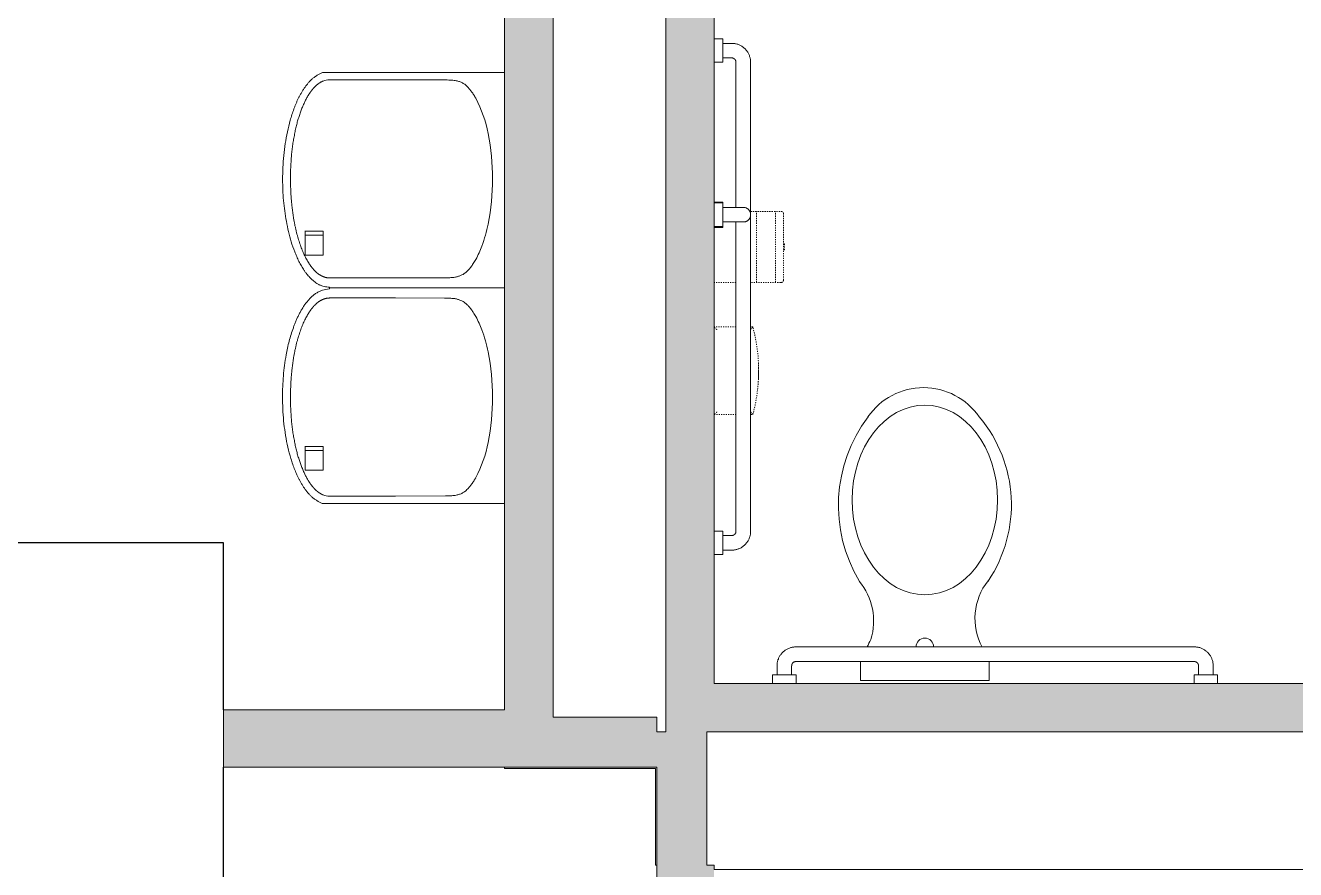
# Model space of a CAD drawing. Header units: inches. Extents: x -3640 to -1418, y -3630 to 137.
# Drawn here: x -3066.3 to -2957.9, y -2385.5 to -2313.5 of the extents above; entities that cross this region are included whole.
import ezdxf

# ---------------------------------------------------------------- set-up
doc = ezdxf.new("R2010")
doc.units = ezdxf.units.IN
doc.header["$MEASUREMENT"] = 0
doc.linetypes.add('Hidden Equipment- BSALS', pattern=[0.0625, 0.03125, -0.03125])
for name, color, linetype, lineweight in [('A-FLOR', 192, 'Continuous', 13), ('A-WALL-PATT', 111, 'Continuous', 13), ('I-WALL', 2, 'Continuous', 13), ('P-SANR-FIXT', 6, 'Continuous', 13), ('Q-SPCQ', 91, 'Continuous', 13)]:
    doc.layers.add(name, color=color, linetype=linetype, lineweight=lineweight)

# ---------------------------------------------------------------- blocks, each defined once
blk = doc.blocks.new('15830016-STRUCT_MARTINEZ-MOORE_CENTRAL_v2018_rvt-1-DIMENSION PLAN - LEVEL 1 _567_ - 2__ - CAD')
at = {"layer": 'A-FLOR', "color": 253, "lineweight": 25}
for p, q in [((-3049.4, -2357.64), (-3133.4, -2357.64)), ((-3049.4, -2371.89), (-3049.4, -2357.64)), ((-3049.4, -2453.77), (-3049.4, -2376.77))]:
    blk.add_line(p, q, dxfattribs=at)
blk = doc.blocks.new('Basic Wall _ A3-4 1_4_-BSALS - ___-3569720-DIMENSION PLAN - LEVEL 1 _567_ - 2__ - CAD')
at = {"layer": 'I-WALL', "lineweight": 20}
for p, q in [((-3025.4, -2376.89), (-3025.4, -2376.77)), ((-3012.52, -2376.89), (-3025.4, -2376.89))]:
    blk.add_line(p, q, dxfattribs=at)
blk = doc.blocks.new('Basic Wall _ A3-4 1_4_-BSALS - ___-3569721-DIMENSION PLAN - LEVEL 1 _567_ - 2__ - CAD')
at = {"layer": 'I-WALL', "lineweight": 20}
for p in [(-3012.52, -2376.89), (-3012.4, -2385.14)]:
    blk.add_line(p, (-3012.52, -2385.14), dxfattribs=at)
blk = doc.blocks.new('Water_Closet-Wall_Mounted-BSALS - WC--383257-DIMENSION PLAN - LEVEL 1 _567_ - 2__ - CAD')
at = {"layer": 'P-SANR-FIXT', "lineweight": 9}
for p, q in [((-2995.02, -2367.89), (-2995.02, -2369.39)), ((-2984.02, -2369.39), (-2984.02, -2367.89)), ((-2995.02, -2369.39), (-2984.02, -2369.39))]:
    blk.add_line(p, q, dxfattribs=at)
for centre, radius, start, end in [((-2989.63, -2350.15), 5.76, 34.4306, 145.5694), ((-2984.35, -2354.45), 12.55, 142.9898, 210.8772), ((-2993.76, -2354.39), 11.63, 325.9889, 40.144), ((-2999.26, -2364.32), 5.37, 342.978, 39.6418), ((-2980.11, -2364.08), 5.13, 141.5165, 208.5381), ((-2981.36, -2372.98), 14.6, 150.9454, 153.7354), ((-2989.52, -2366.52), 0.75, 0, 180), ((-2993.52, -2367.89), 1.5, 175.1136, 180), ((-2985.52, -2367.89), 1.5, 0, 4.8864)]:
    blk.add_arc(centre, radius, start, end, dxfattribs=at)
blk.add_ellipse((-2989.52, -2353.98), major_axis=(0, 8.09), ratio=0.767038, dxfattribs=at)
blk = doc.blocks.new('Sanitary-Napkin-Disposal_Bobrick_B-270 - B-270-235681-DIMENSION PLAN - LEVEL 1 _567_ - 2__ - CAD')
at = {"layer": 'Q-SPCQ', "linetype": 'Hidden Equipment- BSALS', "lineweight": 20}
for p, q in [((-3005.65, -2339.2), (-3007.52, -2339.2)), ((-3004.21, -2339.2), (-3004.4, -2339.2)), ((-3007.52, -2346.7), (-3005.65, -2346.7)), ((-3004.4, -2346.7), (-3004.21, -2346.7))]:
    blk.add_line(p, q, dxfattribs=at)
at = {"layer": 'Q-SPCQ', "linetype": 'Hidden Equipment- BSALS', "lineweight": 20, "flags": 128}
blk.add_lwpolyline([(-3004.21, -2346.7), (-3004.07, -2346.15), (-3003.95, -2345.59), (-3003.86, -2345.02), (-3003.79, -2344.45), (-3003.74, -2343.88), (-3003.71, -2343.31), (-3003.71, -2342.74), (-3003.73, -2342.17), (-3003.77, -2341.6), (-3003.84, -2341.03), (-3003.93, -2340.46), (-3004.04, -2339.9), (-3004.17, -2339.34), (-3004.21, -2339.2)], dxfattribs=at)
at = {"layer": 'Q-SPCQ', "linetype": 'Hidden Equipment- BSALS', "lineweight": 20}
for points, knots in [([(-3007.27, -2339.45), (-3007.29, -2339.43), (-3007.33, -2339.4), (-3007.37, -2339.36), (-3007.39, -2339.33), (-3007.41, -2339.31), (-3007.43, -2339.3), (-3007.44, -2339.28), (-3007.46, -2339.27), (-3007.47, -2339.25), (-3007.49, -2339.24), (-3007.5, -2339.22), (-3007.52, -2339.21), (-3007.52, -2339.2), (-3007.52, -2339.2)], [0, 0, 0, 0, 0.166667, 0.25, 0.333333, 0.375, 0.416667, 0.5, 0.541667, 0.583333, 0.666667, 0.75, 0.833333, 1, 1, 1, 1]), ([(-3004.21, -2339.2), (-3004.21, -2339.2), (-3004.21, -2339.21), (-3004.22, -2339.22), (-3004.23, -2339.23), (-3004.23, -2339.23), (-3004.24, -2339.24), (-3004.25, -2339.25), (-3004.25, -2339.26), (-3004.26, -2339.28), (-3004.27, -2339.29), (-3004.29, -2339.31), (-3004.31, -2339.33), (-3004.33, -2339.36), (-3004.35, -2339.39), (-3004.36, -2339.4)], [-1, -1, -1, -1, -0.8571429, -0.7857143, -0.75, -0.7142857, -0.6785714, -0.6428571, -0.5714286, -0.5357143, -0.5, -0.4285714, -0.3571429, -0.2857143, -0.1428571, -0.1428571, -0.1428571, -0.1428571]), ([(-3003.72, -2342.3), (-3003.72, -2342.32), (-3003.72, -2342.39), (-3003.71, -2342.53), (-3003.71, -2342.72), (-3003.71, -2342.87), (-3003.71, -2342.95)], [0, 0, 0, 0, 0.2, 0.4, 0.7, 1, 1, 1, 1]), ([(-3003.71, -2342.95), (-3003.71, -2343.01), (-3003.71, -2343.11), (-3003.71, -2343.29), (-3003.72, -2343.47), (-3003.72, -2343.57), (-3003.72, -2343.61)], [0, 0, 0, 0, 0.2, 0.4, 0.7, 1, 1, 1, 1]), ([(-3007.27, -2346.45), (-3007.29, -2346.48), (-3007.33, -2346.51), (-3007.37, -2346.55), (-3007.39, -2346.57), (-3007.41, -2346.59), (-3007.43, -2346.61), (-3007.44, -2346.63), (-3007.46, -2346.64), (-3007.47, -2346.66), (-3007.49, -2346.67), (-3007.5, -2346.68), (-3007.52, -2346.7), (-3007.52, -2346.7), (-3007.52, -2346.7)], [0, 0, 0, 0, 0.166667, 0.25, 0.333333, 0.375, 0.416667, 0.5, 0.541667, 0.583333, 0.666667, 0.75, 0.833333, 1, 1, 1, 1]), ([(-3004.4, -2346.45), (-3004.38, -2346.48), (-3004.36, -2346.51), (-3004.33, -2346.55), (-3004.31, -2346.56), (-3004.3, -2346.58), (-3004.29, -2346.6), (-3004.28, -2346.61), (-3004.27, -2346.62), (-3004.26, -2346.63), (-3004.26, -2346.64), (-3004.25, -2346.65), (-3004.24, -2346.66), (-3004.24, -2346.67), (-3004.23, -2346.67), (-3004.23, -2346.68), (-3004.22, -2346.69), (-3004.21, -2346.7), (-3004.21, -2346.7), (-3004.21, -2346.7)], [-1, -1, -1, -1, -0.785714, -0.732143, -0.678571, -0.625, -0.571429, -0.535714, -0.5, -0.464286, -0.428571, -0.392857, -0.357143, -0.321429, -0.285714, -0.25, -0.214286, -0.142857, 0, 0, 0, 0])]:
    blk.add_open_spline(points, degree=3, knots=knots, dxfattribs=at)
blk = doc.blocks.new('Toilet-Tissue-Dispenser_Bobrick_B-2888 - B-2888-235687-DIMENSION PLAN - LEVEL 1 _567_ - 2__ - CAD')
at = {"layer": 'Q-SPCQ', "linetype": 'Hidden Equipment- BSALS', "lineweight": 20}
for p, q in [((-3004.4, -2329.36), (-3001.83, -2329.36)), ((-3003.9, -2335.42), (-3003.9, -2329.36)), ((-3002.28, -2335.42), (-3002.28, -2329.36)), ((-3001.83, -2329.36), (-3001.79, -2329.36)), ((-3001.58, -2335.21), (-3001.58, -2329.57)), ((-3001.51, -2332.14), (-3001.58, -2332.14)), ((-3001.58, -2332.64), (-3001.51, -2332.64)), ((-3001.51, -2332.64), (-3001.51, -2332.14)), ((-3001.51, -2332.14), (-3001.51, -2332.64)), ((-3005.65, -2335.42), (-3007.52, -2335.42)), ((-3001.83, -2335.42), (-3004.4, -2335.42)), ((-3001.79, -2335.42), (-3001.83, -2335.42))]:
    blk.add_line(p, q, dxfattribs=at)
for points, knots in [([(-3001.79, -2329.36), (-3001.78, -2329.36), (-3001.75, -2329.36), (-3001.71, -2329.38), (-3001.69, -2329.39), (-3001.67, -2329.4), (-3001.65, -2329.41), (-3001.64, -2329.42), (-3001.63, -2329.44), (-3001.62, -2329.45), (-3001.61, -2329.47), (-3001.6, -2329.49), (-3001.59, -2329.52), (-3001.58, -2329.55), (-3001.58, -2329.57)], [-1, -1, -1, -1, -0.833333, -0.75, -0.666667, -0.583333, -0.541667, -0.5, -0.416667, -0.375, -0.333333, -0.25, -0.166667, 0, 0, 0, 0]), ([(-3001.58, -2335.21), (-3001.58, -2335.23), (-3001.59, -2335.26), (-3001.6, -2335.29), (-3001.61, -2335.31), (-3001.62, -2335.33), (-3001.63, -2335.34), (-3001.64, -2335.36), (-3001.65, -2335.37), (-3001.67, -2335.38), (-3001.69, -2335.39), (-3001.71, -2335.41), (-3001.75, -2335.42), (-3001.78, -2335.42), (-3001.79, -2335.42)], [0, 0, 0, 0, 0.166667, 0.25, 0.333333, 0.375, 0.416667, 0.5, 0.541667, 0.583333, 0.666667, 0.75, 0.833333, 1, 1, 1, 1])]:
    blk.add_open_spline(points, degree=3, knots=knots, dxfattribs=at)
blk = doc.blocks.new('Drinking Fountain-Bi-Level- Wall Mounted- BSALS - EWC-1-235505-DIMENSION PLAN - LEVEL 1 _567_ - 2__ - CAD')
at = {"layer": 'P-SANR-FIXT', "lineweight": 9}
for p, q in [((-3038.45, -2318.12), (-3040.38, -2318.12)), ((-3034.73, -2318.12), (-3038.45, -2318.12)), ((-3030.44, -2318.14), (-3034.73, -2318.12)), ((-3040.91, -2331.04), (-3042.44, -2331.04)), ((-3040.91, -2331.39), (-3042.44, -2331.39)), ((-3042.44, -2333.08), (-3040.91, -2333.08)), ((-3040.31, -2335.04), (-3034.73, -2335.04)), ((-3034.73, -2335.04), (-3030.55, -2335.03)), ((-3030.55, -2335.03), (-3030.44, -2335.03)), ((-3040.36, -2335.83), (-3040.36, -2335.89)), ((-3040.36, -2335.89), (-3040.36, -2335.96)), ((-3025.4, -2354.27), (-3025.4, -2335.89)), ((-3025.4, -2354.27), (-3025.4, -2335.89)), ((-3040.31, -2336.74), (-3034.73, -2336.74)), ((-3034.73, -2336.74), (-3030.55, -2336.75)), ((-3030.55, -2336.75), (-3030.44, -2336.75)), ((-3040.91, -2349.42), (-3042.44, -2349.42)), ((-3040.91, -2349.77), (-3042.44, -2349.77)), ((-3042.44, -2351.45), (-3040.91, -2351.45)), ((-3038.45, -2353.66), (-3040.38, -2353.66)), ((-3034.73, -2353.66), (-3038.45, -2353.66)), ((-3030.44, -2353.64), (-3034.73, -2353.66))]:
    blk.add_line(p, q, dxfattribs=at)
for centre, radius, start, end in [((-3040.31, -2319.68), 1.56, 92.3573, 112.222), ((-3037.14, -2324.66), 10.51, 10.6678, 28.1357), ((-3045.55, -2326.47), 19.11, 359.6861, 11.3373), ((-3021.78, -2326.59), 21.91, 179.9717, 183.5709), ((-3044.91, -2326.7), 18.47, 348.3233, 0.3794), ((-3039.8, -2327.77), 13.26, 339.9463, 348.3784), ((-3034.79, -2329.59), 7.93, 330.8442, 339.8673), ((-3034.79, -2342.19), 7.93, 20.1327, 29.1558), ((-3039.8, -2344.01), 13.26, 11.6216, 20.0537), ((-3044.91, -2345.08), 18.47, 359.6206, 11.6767), ((-3021.78, -2345.19), 21.91, 176.4291, 180.0283), ((-3045.55, -2345.31), 19.11, 348.6627, 0.3139), ((-3037.14, -2347.12), 10.51, 331.8643, 349.3322), ((-3040.31, -2352.1), 1.56, 247.778, 267.6427)]:
    blk.add_arc(centre, radius, start, end, dxfattribs=at)
for points, knots in [([(-3040.95, -2317.52), (-3041.11, -2317.58), (-3041.34, -2317.7), (-3041.62, -2317.88), (-3041.82, -2318.04), (-3042, -2318.21), (-3042.17, -2318.4), (-3042.3, -2318.57), (-3042.41, -2318.7), (-3042.48, -2318.8), (-3042.55, -2318.91), (-3042.65, -2319.05), (-3042.76, -2319.23), (-3042.88, -2319.46), (-3043, -2319.68), (-3043.11, -2319.91), (-3043.21, -2320.14), (-3043.31, -2320.38), (-3043.43, -2320.7), (-3043.57, -2321.1), (-3043.76, -2321.75), (-3043.96, -2322.57), (-3044.14, -2323.58), (-3044.27, -2324.58), (-3044.34, -2325.6), (-3044.36, -2326.28), (-3044.36, -2326.63)], [0, 0, 0, 0, 0.05, 0.075, 0.1, 0.125, 0.15, 0.175, 0.1875, 0.2, 0.2125, 0.225, 0.25, 0.275, 0.3, 0.325, 0.35, 0.375, 0.4, 0.45, 0.5, 0.6, 0.7, 0.8, 0.9, 1, 1, 1, 1]), ([(-3040.9, -2318.23), (-3040.91, -2318.24), (-3040.93, -2318.24), (-3040.95, -2318.26), (-3040.98, -2318.27), (-3041, -2318.28), (-3041.02, -2318.29), (-3041.05, -2318.3), (-3041.07, -2318.31), (-3041.1, -2318.33), (-3041.12, -2318.34), (-3041.14, -2318.35), (-3041.17, -2318.37), (-3041.19, -2318.38), (-3041.21, -2318.4), (-3041.24, -2318.41), (-3041.26, -2318.43), (-3041.29, -2318.45), (-3041.31, -2318.46), (-3041.33, -2318.48), (-3041.35, -2318.5), (-3041.38, -2318.52), (-3041.4, -2318.53), (-3041.42, -2318.55), (-3041.45, -2318.57), (-3041.47, -2318.59), (-3041.49, -2318.61), (-3041.51, -2318.63), (-3041.54, -2318.65), (-3041.56, -2318.68), (-3041.58, -2318.7), (-3041.6, -2318.72), (-3041.63, -2318.74), (-3041.65, -2318.77), (-3041.67, -2318.79), (-3041.69, -2318.81), (-3041.72, -2318.84), (-3041.74, -2318.86), (-3041.76, -2318.89), (-3041.78, -2318.91), (-3041.8, -2318.94), (-3041.82, -2318.97), (-3041.85, -2318.99), (-3041.87, -2319.02), (-3041.89, -2319.05), (-3041.91, -2319.08), (-3041.93, -2319.11), (-3041.95, -2319.13), (-3041.97, -2319.16), (-3042, -2319.19), (-3042.02, -2319.22), (-3042.04, -2319.25), (-3042.06, -2319.29), (-3042.08, -2319.32), (-3042.1, -2319.35), (-3042.12, -2319.38), (-3042.14, -2319.41), (-3042.16, -2319.45), (-3042.18, -2319.48), (-3042.2, -2319.5), (-3042.2, -2319.52)], [0, 0, 0, 0, 0.014215, 0.028484, 0.04281, 0.057197, 0.071649, 0.086167, 0.100757, 0.115421, 0.130163, 0.144985, 0.15989, 0.174882, 0.189964, 0.205138, 0.220408, 0.235777, 0.251246, 0.266819, 0.282499, 0.298288, 0.314188, 0.330203, 0.346335, 0.362586, 0.378958, 0.395454, 0.412075, 0.428825, 0.445706, 0.462719, 0.479866, 0.49715, 0.514573, 0.532135, 0.54984, 0.56769, 0.585685, 0.603827, 0.622119, 0.640562, 0.659157, 0.677907, 0.696812, 0.715874, 0.735095, 0.754475, 0.774018, 0.793723, 0.813592, 0.833626, 0.853827, 0.874196, 0.894734, 0.915443, 0.936322, 0.957374, 0.9786, 1, 1, 1, 1]), ([(-3027.87, -2319.7), (-3027.89, -2319.65), (-3027.95, -2319.56), (-3028.04, -2319.41), (-3028.13, -2319.28), (-3028.22, -2319.15), (-3028.31, -2319.03), (-3028.4, -2318.92), (-3028.54, -2318.76), (-3028.73, -2318.57), (-3028.99, -2318.39), (-3029.26, -2318.28), (-3029.56, -2318.2), (-3029.96, -2318.15), (-3030.26, -2318.15), (-3030.44, -2318.14)], [0, 0, 0, 0, 0.054057, 0.106037, 0.155978, 0.203924, 0.249923, 0.294032, 0.336314, 0.45113, 0.541887, 0.626892, 0.719863, 0.836049, 1, 1, 1, 1]), ([(-3042.2, -2319.52), (-3042.23, -2319.56), (-3042.28, -2319.65), (-3042.36, -2319.79), (-3042.43, -2319.93), (-3042.5, -2320.08), (-3042.57, -2320.23), (-3042.64, -2320.39), (-3042.71, -2320.56), (-3042.78, -2320.73), (-3042.84, -2320.9), (-3042.9, -2321.08), (-3042.96, -2321.26), (-3043.02, -2321.45), (-3043.08, -2321.64), (-3043.13, -2321.84), (-3043.18, -2322.04), (-3043.23, -2322.24), (-3043.28, -2322.45), (-3043.32, -2322.66), (-3043.36, -2322.88), (-3043.4, -2323.1), (-3043.44, -2323.32), (-3043.48, -2323.54), (-3043.51, -2323.76), (-3043.54, -2323.99), (-3043.56, -2324.22), (-3043.59, -2324.45), (-3043.61, -2324.69), (-3043.63, -2324.92), (-3043.64, -2325.16), (-3043.66, -2325.39), (-3043.67, -2325.63), (-3043.68, -2325.87), (-3043.68, -2326.1), (-3043.69, -2326.34), (-3043.69, -2326.5), (-3043.69, -2326.58)], [0, 0, 0, 0, 0.021039, 0.042639, 0.0648, 0.087521, 0.1108, 0.134632, 0.159012, 0.183933, 0.209387, 0.235361, 0.261846, 0.288827, 0.31629, 0.344219, 0.372597, 0.401405, 0.430624, 0.460233, 0.490211, 0.520536, 0.551183, 0.582129, 0.61335, 0.64482, 0.676514, 0.708406, 0.74047, 0.772678, 0.805006, 0.837426, 0.869912, 0.902438, 0.934979, 0.967508, 1, 1, 1, 1]), ([(-3044.36, -2326.63), (-3044.36, -2326.93), (-3044.35, -2327.54), (-3044.29, -2328.42), (-3044.19, -2329.33), (-3044.05, -2330.2), (-3043.87, -2331.09), (-3043.64, -2331.95), (-3043.39, -2332.66), (-3043.19, -2333.14), (-3043.07, -2333.42), (-3042.97, -2333.62), (-3042.87, -2333.82), (-3042.76, -2334.01), (-3042.64, -2334.21), (-3042.52, -2334.39), (-3042.39, -2334.58), (-3042.25, -2334.76), (-3042.13, -2334.9), (-3042.03, -2335.01), (-3041.95, -2335.09), (-3041.87, -2335.16), (-3041.75, -2335.26), (-3041.61, -2335.38), (-3041.46, -2335.49), (-3041.33, -2335.57), (-3041.23, -2335.62), (-3041.13, -2335.66), (-3040.99, -2335.71), (-3040.75, -2335.79), (-3040.52, -2335.82), (-3040.36, -2335.83)], [0, 0, 0, 0, 0.083333, 0.166667, 0.25, 0.333333, 0.416667, 0.5, 0.583333, 0.625, 0.645833, 0.666667, 0.6875, 0.708333, 0.729167, 0.75, 0.770833, 0.791667, 0.8125, 0.822917, 0.833333, 0.84375, 0.854167, 0.875, 0.895833, 0.90625, 0.916667, 0.927083, 0.9375, 0.958333, 1, 1, 1, 1]), ([(-3043.65, -2327.95), (-3043.64, -2328.05), (-3043.63, -2328.25), (-3043.6, -2328.54), (-3043.57, -2328.84), (-3043.54, -2329.12), (-3043.5, -2329.41), (-3043.46, -2329.69), (-3043.42, -2329.97), (-3043.37, -2330.25), (-3043.32, -2330.52), (-3043.26, -2330.78), (-3043.2, -2331.04), (-3043.14, -2331.29), (-3043.07, -2331.54), (-3043, -2331.78), (-3042.92, -2332.01), (-3042.85, -2332.24), (-3042.77, -2332.46), (-3042.68, -2332.67), (-3042.6, -2332.87), (-3042.51, -2333.06), (-3042.42, -2333.25), (-3042.32, -2333.43), (-3042.26, -2333.54), (-3042.23, -2333.6)], [0, 0, 0, 0, 0.050481, 0.10073, 0.15068, 0.200265, 0.249421, 0.298084, 0.346192, 0.393682, 0.440498, 0.486582, 0.531882, 0.576348, 0.619932, 0.662592, 0.704288, 0.744987, 0.784658, 0.823275, 0.860817, 0.89727, 0.93262, 0.966864, 1, 1, 1, 1]), ([(-3042.44, -2331.39), (-3042.44, -2331.38), (-3042.44, -2331.19), (-3042.44, -2330.94), (-3042.44, -2331.04)], [0.47721527, 0.47721527, 0.47721527, 0.47721527, 0.4805651, 0.52515645, 0.52515645, 0.52515645, 0.52515645]), ([(-3042.44, -2333.08), (-3042.44, -2333.08), (-3042.44, -2332.72), (-3042.44, -2331.77), (-3042.44, -2331.47), (-3042.44, -2331.39), (-3042.44, -2331.39)], [0, 0, 0, 0, 0.1084672, 0.1926381, 0.2438014, 0.2696749, 0.2696749, 0.2696749, 0.2696749]), ([(-3040.91, -2331.05), (-3040.91, -2331.03), (-3040.91, -2331.18), (-3040.91, -2331.38), (-3040.91, -2331.39)], [-0.52515645, -0.52515645, -0.52515645, -0.52515645, -0.4805651, -0.47721527, -0.47721527, -0.47721527, -0.47721527]), ([(-3040.91, -2331.39), (-3040.91, -2331.39), (-3040.91, -2331.47), (-3040.91, -2331.77), (-3040.91, -2332.72), (-3040.91, -2333.08), (-3040.91, -2333.08)], [-0.2696749, -0.2696749, -0.2696749, -0.2696749, -0.2438014, -0.1926381, -0.1084672, 0, 0, 0, 0]), ([(-3042.23, -2333.6), (-3042.22, -2333.61), (-3042.2, -2333.64), (-3042.17, -2333.69), (-3042.15, -2333.73), (-3042.12, -2333.77), (-3042.1, -2333.81), (-3042.07, -2333.85), (-3042.04, -2333.89), (-3042.02, -2333.93), (-3041.99, -2333.96), (-3041.97, -2334), (-3041.94, -2334.04), (-3041.91, -2334.07), (-3041.89, -2334.11), (-3041.86, -2334.14), (-3041.83, -2334.18), (-3041.8, -2334.21), (-3041.78, -2334.24), (-3041.75, -2334.28), (-3041.72, -2334.31), (-3041.7, -2334.34), (-3041.67, -2334.37), (-3041.64, -2334.4), (-3041.61, -2334.43), (-3041.58, -2334.45), (-3041.56, -2334.48), (-3041.53, -2334.51), (-3041.5, -2334.54), (-3041.47, -2334.56), (-3041.44, -2334.59), (-3041.41, -2334.61), (-3041.39, -2334.63), (-3041.36, -2334.66), (-3041.33, -2334.68), (-3041.3, -2334.7), (-3041.27, -2334.72), (-3041.24, -2334.74), (-3041.21, -2334.76), (-3041.18, -2334.78), (-3041.15, -2334.8), (-3041.12, -2334.81), (-3041.09, -2334.83), (-3041.06, -2334.85), (-3041.03, -2334.86), (-3041, -2334.88), (-3040.97, -2334.89), (-3040.94, -2334.9), (-3040.91, -2334.92), (-3040.88, -2334.93), (-3040.85, -2334.94), (-3040.82, -2334.95), (-3040.79, -2334.96), (-3040.76, -2334.97), (-3040.73, -2334.98), (-3040.7, -2334.99), (-3040.66, -2335), (-3040.63, -2335), (-3040.6, -2335.01), (-3040.57, -2335.02), (-3040.54, -2335.02), (-3040.51, -2335.03), (-3040.47, -2335.03), (-3040.44, -2335.03), (-3040.41, -2335.03), (-3040.38, -2335.04), (-3040.35, -2335.04), (-3040.32, -2335.04), (-3040.31, -2335.04)], [0, 0, 0, 0, 0.020018, 0.039833, 0.059444, 0.078854, 0.098064, 0.117077, 0.135893, 0.154514, 0.172943, 0.19118, 0.209229, 0.227091, 0.244767, 0.262261, 0.279574, 0.296708, 0.313666, 0.330451, 0.347064, 0.363508, 0.379786, 0.3959, 0.411854, 0.427649, 0.44329, 0.458779, 0.474119, 0.489313, 0.504365, 0.519278, 0.534056, 0.548702, 0.56322, 0.577614, 0.591887, 0.606044, 0.620088, 0.634025, 0.647857, 0.66159, 0.675228, 0.688776, 0.702238, 0.715619, 0.728924, 0.742157, 0.755325, 0.768431, 0.781481, 0.794481, 0.807435, 0.820349, 0.833228, 0.846078, 0.858905, 0.871712, 0.884507, 0.897295, 0.910081, 0.922871, 0.93567, 0.948484, 0.961319, 0.974179, 0.987071, 1, 1, 1, 1]), ([(-3030.44, -2335.03), (-3030.39, -2335.03), (-3030.3, -2335.03), (-3030.09, -2335.02), (-3029.83, -2335), (-3029.53, -2334.96), (-3029.28, -2334.88), (-3029.05, -2334.79), (-3028.85, -2334.67), (-3028.66, -2334.52), (-3028.47, -2334.33), (-3028.27, -2334.09), (-3028.07, -2333.8), (-3027.94, -2333.57), (-3027.87, -2333.45)], [0, 0, 0, 0, 0.047583, 0.085894, 0.194647, 0.28552, 0.365311, 0.439154, 0.51135, 0.585867, 0.666739, 0.758519, 0.866943, 1, 1, 1, 1]), ([(-3040.36, -2335.96), (-3040.57, -2335.99), (-3040.87, -2336.05), (-3041.19, -2336.17), (-3041.36, -2336.26), (-3041.49, -2336.33), (-3041.61, -2336.41), (-3041.77, -2336.53), (-3041.95, -2336.7), (-3042.12, -2336.89), (-3042.25, -2337.05), (-3042.35, -2337.16), (-3042.44, -2337.28), (-3042.55, -2337.44), (-3042.69, -2337.66), (-3042.84, -2337.92), (-3042.98, -2338.19), (-3043.11, -2338.45), (-3043.23, -2338.73), (-3043.34, -2339.01), (-3043.48, -2339.38), (-3043.64, -2339.86), (-3043.86, -2340.63), (-3044.11, -2341.8), (-3044.32, -2343.39), (-3044.37, -2344.59), (-3044.37, -2345.19)], [0, 0, 0, 0, 0.055556, 0.083333, 0.097222, 0.111111, 0.125, 0.138889, 0.166667, 0.194444, 0.208333, 0.222222, 0.236111, 0.25, 0.277778, 0.305556, 0.333333, 0.361111, 0.388889, 0.416667, 0.444444, 0.5, 0.555556, 0.666667, 0.833333, 1, 1, 1, 1]), ([(-3042.23, -2338.18), (-3042.22, -2338.17), (-3042.2, -2338.14), (-3042.17, -2338.1), (-3042.15, -2338.05), (-3042.12, -2338.01), (-3042.1, -2337.97), (-3042.07, -2337.93), (-3042.04, -2337.89), (-3042.02, -2337.85), (-3041.99, -2337.82), (-3041.97, -2337.78), (-3041.94, -2337.74), (-3041.91, -2337.71), (-3041.89, -2337.67), (-3041.86, -2337.64), (-3041.83, -2337.6), (-3041.8, -2337.57), (-3041.78, -2337.54), (-3041.75, -2337.5), (-3041.72, -2337.47), (-3041.7, -2337.44), (-3041.67, -2337.41), (-3041.64, -2337.38), (-3041.61, -2337.35), (-3041.58, -2337.33), (-3041.56, -2337.3), (-3041.53, -2337.27), (-3041.5, -2337.25), (-3041.47, -2337.22), (-3041.44, -2337.2), (-3041.41, -2337.17), (-3041.39, -2337.15), (-3041.36, -2337.13), (-3041.33, -2337.1), (-3041.3, -2337.08), (-3041.27, -2337.06), (-3041.24, -2337.04), (-3041.21, -2337.02), (-3041.18, -2337), (-3041.15, -2336.98), (-3041.12, -2336.97), (-3041.09, -2336.95), (-3041.06, -2336.93), (-3041.03, -2336.92), (-3041, -2336.9), (-3040.97, -2336.89), (-3040.94, -2336.88), (-3040.91, -2336.86), (-3040.88, -2336.85), (-3040.85, -2336.84), (-3040.82, -2336.83), (-3040.79, -2336.82), (-3040.76, -2336.81), (-3040.73, -2336.8), (-3040.7, -2336.79), (-3040.66, -2336.78), (-3040.63, -2336.78), (-3040.6, -2336.77), (-3040.57, -2336.77), (-3040.54, -2336.76), (-3040.51, -2336.76), (-3040.47, -2336.75), (-3040.44, -2336.75), (-3040.41, -2336.75), (-3040.38, -2336.75), (-3040.35, -2336.74), (-3040.32, -2336.74), (-3040.31, -2336.74)], [0, 0, 0, 0, 0.020018, 0.039833, 0.059444, 0.078854, 0.098064, 0.117077, 0.135893, 0.154514, 0.172943, 0.19118, 0.209229, 0.227091, 0.244767, 0.262261, 0.279574, 0.296708, 0.313666, 0.330451, 0.347064, 0.363508, 0.379786, 0.3959, 0.411854, 0.427649, 0.44329, 0.458779, 0.474119, 0.489313, 0.504365, 0.519278, 0.534056, 0.548702, 0.56322, 0.577614, 0.591887, 0.606044, 0.620088, 0.634025, 0.647857, 0.66159, 0.675228, 0.688776, 0.702238, 0.715619, 0.728924, 0.742157, 0.755325, 0.768431, 0.781481, 0.794481, 0.807435, 0.820349, 0.833228, 0.846078, 0.858905, 0.871712, 0.884507, 0.897295, 0.910081, 0.922871, 0.93567, 0.948484, 0.961319, 0.974179, 0.987071, 1, 1, 1, 1]), ([(-3030.44, -2336.75), (-3030.39, -2336.76), (-3030.3, -2336.76), (-3030.09, -2336.76), (-3029.83, -2336.78), (-3029.53, -2336.82), (-3029.28, -2336.9), (-3029.05, -2336.99), (-3028.85, -2337.11), (-3028.66, -2337.27), (-3028.47, -2337.45), (-3028.27, -2337.69), (-3028.07, -2337.99), (-3027.94, -2338.21), (-3027.87, -2338.33)], [0, 0, 0, 0, 0.047583, 0.085894, 0.194647, 0.28552, 0.365311, 0.439154, 0.51135, 0.585867, 0.666739, 0.758519, 0.866943, 1, 1, 1, 1]), ([(-3043.65, -2343.83), (-3043.64, -2343.73), (-3043.63, -2343.53), (-3043.6, -2343.24), (-3043.57, -2342.95), (-3043.54, -2342.66), (-3043.5, -2342.37), (-3043.46, -2342.09), (-3043.42, -2341.81), (-3043.37, -2341.53), (-3043.32, -2341.27), (-3043.26, -2341), (-3043.2, -2340.74), (-3043.14, -2340.49), (-3043.07, -2340.24), (-3043, -2340), (-3042.92, -2339.77), (-3042.85, -2339.54), (-3042.77, -2339.32), (-3042.68, -2339.11), (-3042.6, -2338.91), (-3042.51, -2338.72), (-3042.42, -2338.53), (-3042.32, -2338.35), (-3042.26, -2338.24), (-3042.23, -2338.18)], [0, 0, 0, 0, 0.050481, 0.10073, 0.15068, 0.200265, 0.249421, 0.298084, 0.346192, 0.393682, 0.440498, 0.486582, 0.531882, 0.576348, 0.619932, 0.662592, 0.704288, 0.744987, 0.784658, 0.823275, 0.860817, 0.89727, 0.93262, 0.966864, 1, 1, 1, 1]), ([(-3044.37, -2345.19), (-3044.37, -2345.53), (-3044.35, -2346.21), (-3044.28, -2347.23), (-3044.16, -2348.23), (-3043.98, -2349.23), (-3043.78, -2350.05), (-3043.58, -2350.7), (-3043.41, -2351.18), (-3043.26, -2351.57), (-3043.12, -2351.88), (-3043.01, -2352.11), (-3042.9, -2352.33), (-3042.77, -2352.56), (-3042.64, -2352.77), (-3042.53, -2352.95), (-3042.43, -2353.08), (-3042.32, -2353.22), (-3042.19, -2353.39), (-3042.02, -2353.58), (-3041.84, -2353.75), (-3041.64, -2353.9), (-3041.36, -2354.08), (-3041.13, -2354.2), (-3040.97, -2354.27)], [0, 0, 0, 0, 0.1, 0.2, 0.3, 0.4, 0.5, 0.55, 0.6, 0.65, 0.675, 0.7, 0.725, 0.75, 0.775, 0.8, 0.8125, 0.825, 0.85, 0.875, 0.9, 0.925, 0.95, 1, 1, 1, 1]), ([(-3042.2, -2352.27), (-3042.23, -2352.22), (-3042.28, -2352.13), (-3042.36, -2351.99), (-3042.43, -2351.85), (-3042.5, -2351.7), (-3042.57, -2351.55), (-3042.64, -2351.39), (-3042.71, -2351.22), (-3042.78, -2351.05), (-3042.84, -2350.88), (-3042.9, -2350.7), (-3042.96, -2350.52), (-3043.02, -2350.33), (-3043.08, -2350.14), (-3043.13, -2349.94), (-3043.18, -2349.74), (-3043.23, -2349.54), (-3043.28, -2349.33), (-3043.32, -2349.12), (-3043.36, -2348.9), (-3043.4, -2348.69), (-3043.44, -2348.47), (-3043.48, -2348.24), (-3043.51, -2348.02), (-3043.54, -2347.79), (-3043.56, -2347.56), (-3043.59, -2347.33), (-3043.61, -2347.09), (-3043.63, -2346.86), (-3043.64, -2346.63), (-3043.66, -2346.39), (-3043.67, -2346.15), (-3043.68, -2345.92), (-3043.68, -2345.68), (-3043.69, -2345.44), (-3043.69, -2345.28), (-3043.69, -2345.2)], [0, 0, 0, 0, 0.021039, 0.042639, 0.0648, 0.087521, 0.1108, 0.134632, 0.159012, 0.183933, 0.209387, 0.235361, 0.261846, 0.288827, 0.31629, 0.344219, 0.372597, 0.401405, 0.430624, 0.460233, 0.490211, 0.520536, 0.551183, 0.582129, 0.61335, 0.64482, 0.676514, 0.708406, 0.74047, 0.772678, 0.805006, 0.837426, 0.869912, 0.902438, 0.934979, 0.967508, 1, 1, 1, 1]), ([(-3042.44, -2349.76), (-3042.44, -2349.75), (-3042.44, -2349.56), (-3042.44, -2349.31), (-3042.44, -2349.41)], [0.47721527, 0.47721527, 0.47721527, 0.47721527, 0.4805651, 0.52515645, 0.52515645, 0.52515645, 0.52515645]), ([(-3042.44, -2351.45), (-3042.44, -2351.45), (-3042.44, -2351.1), (-3042.44, -2350.15), (-3042.44, -2349.85), (-3042.44, -2349.76), (-3042.44, -2349.77)], [0, 0, 0, 0, 0.1084672, 0.1926381, 0.2438014, 0.2696749, 0.2696749, 0.2696749, 0.2696749]), ([(-3040.91, -2349.42), (-3040.91, -2349.41), (-3040.91, -2349.56), (-3040.91, -2349.75), (-3040.91, -2349.76)], [-0.52515645, -0.52515645, -0.52515645, -0.52515645, -0.4805651, -0.47721527, -0.47721527, -0.47721527, -0.47721527]), ([(-3040.91, -2349.77), (-3040.91, -2349.76), (-3040.91, -2349.85), (-3040.91, -2350.15), (-3040.91, -2351.1), (-3040.91, -2351.45), (-3040.91, -2351.45)], [-0.2696749, -0.2696749, -0.2696749, -0.2696749, -0.2438014, -0.1926381, -0.1084672, 0, 0, 0, 0]), ([(-3040.9, -2353.55), (-3040.91, -2353.54), (-3040.93, -2353.54), (-3040.95, -2353.53), (-3040.98, -2353.52), (-3041, -2353.5), (-3041.02, -2353.49), (-3041.05, -2353.48), (-3041.07, -2353.47), (-3041.1, -2353.45), (-3041.12, -2353.44), (-3041.14, -2353.43), (-3041.17, -2353.41), (-3041.19, -2353.4), (-3041.21, -2353.38), (-3041.24, -2353.37), (-3041.26, -2353.35), (-3041.29, -2353.33), (-3041.31, -2353.32), (-3041.33, -2353.3), (-3041.35, -2353.28), (-3041.38, -2353.27), (-3041.4, -2353.25), (-3041.42, -2353.23), (-3041.45, -2353.21), (-3041.47, -2353.19), (-3041.49, -2353.17), (-3041.51, -2353.15), (-3041.54, -2353.13), (-3041.56, -2353.11), (-3041.58, -2353.08), (-3041.6, -2353.06), (-3041.63, -2353.04), (-3041.65, -2353.02), (-3041.67, -2352.99), (-3041.69, -2352.97), (-3041.72, -2352.94), (-3041.74, -2352.92), (-3041.76, -2352.89), (-3041.78, -2352.87), (-3041.8, -2352.84), (-3041.82, -2352.81), (-3041.85, -2352.79), (-3041.87, -2352.76), (-3041.89, -2352.73), (-3041.91, -2352.7), (-3041.93, -2352.68), (-3041.95, -2352.65), (-3041.97, -2352.62), (-3042, -2352.59), (-3042.02, -2352.56), (-3042.04, -2352.53), (-3042.06, -2352.5), (-3042.08, -2352.46), (-3042.1, -2352.43), (-3042.12, -2352.4), (-3042.14, -2352.37), (-3042.16, -2352.33), (-3042.18, -2352.3), (-3042.2, -2352.28), (-3042.2, -2352.27)], [0, 0, 0, 0, 0.014215, 0.028484, 0.04281, 0.057197, 0.071649, 0.086167, 0.100757, 0.115421, 0.130163, 0.144985, 0.15989, 0.174882, 0.189964, 0.205138, 0.220408, 0.235777, 0.251246, 0.266819, 0.282499, 0.298288, 0.314188, 0.330203, 0.346335, 0.362586, 0.378958, 0.395454, 0.412075, 0.428825, 0.445706, 0.462719, 0.479866, 0.49715, 0.514573, 0.532135, 0.54984, 0.56769, 0.585685, 0.603827, 0.622119, 0.640562, 0.659157, 0.677907, 0.696812, 0.715874, 0.735095, 0.754475, 0.774018, 0.793723, 0.813592, 0.833626, 0.853827, 0.874196, 0.894734, 0.915443, 0.936322, 0.957374, 0.9786, 1, 1, 1, 1]), ([(-3027.87, -2352.08), (-3027.89, -2352.13), (-3027.95, -2352.23), (-3028.04, -2352.37), (-3028.13, -2352.5), (-3028.22, -2352.63), (-3028.31, -2352.75), (-3028.4, -2352.86), (-3028.54, -2353.02), (-3028.73, -2353.21), (-3028.99, -2353.39), (-3029.26, -2353.51), (-3029.56, -2353.58), (-3029.96, -2353.63), (-3030.26, -2353.64), (-3030.44, -2353.64)], [0, 0, 0, 0, 0.054057, 0.106037, 0.155978, 0.203924, 0.249923, 0.294032, 0.336314, 0.45113, 0.541887, 0.626892, 0.719863, 0.836049, 1, 1, 1, 1])]:
    blk.add_open_spline(points, degree=3, knots=knots, dxfattribs=at)
for points in [[(-3040.95, -2317.52), (-3033.15, -2317.52), (-3027.97, -2317.52), (-3025.4, -2317.52)], [(-3025.4, -2335.89), (-3027.9, -2335.89), (-3032.89, -2335.89), (-3040.36, -2335.89)], [(-3025.4, -2354.27), (-3029.11, -2354.27), (-3034.88, -2354.27), (-3040.97, -2354.27)]]:
    blk.add_open_spline(points, degree=3, dxfattribs=at)
blk = doc.blocks.new('Grab Bar- Double Corner- BSALS1 - GRAB BAR- DOUBLE CORNER-383259-DIMENSION PLAN - LEVEL 1 _567_ - 2__ - CAD')
at = {"layer": 'Q-SPCQ'}
for p, q in [((-43, 0), (-43, -0.75)), ((-41, -0.75), (-41, 0)), ((-7, 0), (-7, -0.75)), ((-5, -0.75), (-5, 0)), ((-41, -0.75), (-43, -0.75)), ((-42.62, -0.75), (-42.62, -1.5)), ((-41.37, -1.5), (-41.37, -0.75)), ((-5, -0.75), (-7, -0.75)), ((-6.62, -0.75), (-6.62, -1.5)), ((-5.38, -1.5), (-5.38, -0.75)), ((-7, -1.87), (-41, -1.87)), ((-41, -3.12), (-7, -3.12)), ((-0.75, -11.37), (-1.5, -11.37)), ((0, -11), (-0.75, -11)), ((-0.75, -13), (-0.75, -11)), ((-3.12, -13), (-3.12, -53)), ((-1.87, -39.38), (-1.87, -13)), ((-1.5, -12.63), (-0.75, -12.63)), ((-0.75, -13), (0, -13)), ((0, -38.92), (-0.75, -38.92)), ((-0.75, -38.96), (-0.75, -38.92)), ((0, -39), (-0.75, -39)), ((-0.75, -41), (-0.75, -39)), ((0, -39), (0, -41)), ((-0.75, -39.38), (-1.5, -39.38)), ((-1.87, -53), (-1.87, -40.61)), ((-1.5, -40.62), (-0.75, -40.62)), ((-0.75, -41), (0, -41)), ((-0.75, -41.08), (-0.75, -41.04)), ((-0.75, -41.08), (0, -41.08)), ((0, -53), (-0.75, -53)), ((-0.75, -55), (-0.75, -53)), ((-0.75, -53.37), (-1.5, -53.37)), ((-1.5, -54.62), (-0.75, -54.62)), ((-0.75, -55), (0, -55))]:
    blk.add_line(p, q, dxfattribs=at)
at = {"layer": 'Q-SPCQ', "flags": 128}
for points in [[(-42.62, -1.5), (-42.62, -1.56), (-42.62, -1.63), (-42.61, -1.69), (-42.6, -1.76), (-42.59, -1.82), (-42.58, -1.89), (-42.56, -1.95), (-42.54, -2.01), (-42.52, -2.07), (-42.5, -2.13), (-42.47, -2.19), (-42.44, -2.25), (-42.41, -2.31), (-42.38, -2.36), (-42.34, -2.42), (-42.3, -2.47), (-42.26, -2.52), (-42.22, -2.57), (-42.18, -2.62), (-42.13, -2.67), (-42.08, -2.71), (-42.04, -2.75), (-41.98, -2.79), (-41.93, -2.83), (-41.88, -2.87), (-41.82, -2.9), (-41.77, -2.93), (-41.71, -2.96), (-41.65, -2.99), (-41.59, -3.01), (-41.53, -3.04), (-41.47, -3.06), (-41.4, -3.07), (-41.34, -3.09), (-41.28, -3.1), (-41.21, -3.11), (-41.15, -3.12), (-41.08, -3.12), (-41.02, -3.12), (-41, -3.12)], [(-41, -1.87), (-41.01, -1.87), (-41.03, -1.87), (-41.04, -1.87), (-41.06, -1.87), (-41.07, -1.87), (-41.09, -1.86), (-41.1, -1.86), (-41.12, -1.86), (-41.13, -1.85), (-41.15, -1.85), (-41.16, -1.84), (-41.17, -1.83), (-41.19, -1.83), (-41.2, -1.82), (-41.21, -1.81), (-41.22, -1.8), (-41.24, -1.79), (-41.25, -1.78), (-41.26, -1.77), (-41.27, -1.76), (-41.28, -1.75), (-41.29, -1.74), (-41.3, -1.73), (-41.31, -1.72), (-41.32, -1.7), (-41.32, -1.69), (-41.33, -1.68), (-41.34, -1.66), (-41.34, -1.65), (-41.35, -1.64), (-41.35, -1.62), (-41.36, -1.61), (-41.36, -1.59), (-41.37, -1.58), (-41.37, -1.56), (-41.37, -1.55), (-41.37, -1.53), (-41.37, -1.52), (-41.37, -1.5), (-41.37, -1.5)], [(-7, -3.12), (-6.94, -3.12), (-6.87, -3.12), (-6.81, -3.11), (-6.74, -3.1), (-6.68, -3.09), (-6.61, -3.08), (-6.55, -3.06), (-6.49, -3.04), (-6.43, -3.02), (-6.37, -3), (-6.31, -2.97), (-6.25, -2.94), (-6.19, -2.91), (-6.14, -2.88), (-6.08, -2.84), (-6.03, -2.8), (-5.98, -2.76), (-5.93, -2.72), (-5.88, -2.68), (-5.83, -2.63), (-5.79, -2.58), (-5.75, -2.54), (-5.71, -2.48), (-5.67, -2.43), (-5.63, -2.38), (-5.6, -2.32), (-5.57, -2.27), (-5.54, -2.21), (-5.51, -2.15), (-5.49, -2.09), (-5.46, -2.03), (-5.44, -1.97), (-5.43, -1.9), (-5.41, -1.84), (-5.4, -1.78), (-5.39, -1.71), (-5.38, -1.65), (-5.38, -1.58), (-5.38, -1.52), (-5.38, -1.5)], [(-6.62, -1.5), (-6.63, -1.51), (-6.63, -1.53), (-6.63, -1.54), (-6.63, -1.56), (-6.63, -1.57), (-6.64, -1.59), (-6.64, -1.6), (-6.64, -1.62), (-6.65, -1.63), (-6.65, -1.65), (-6.66, -1.66), (-6.67, -1.67), (-6.67, -1.69), (-6.68, -1.7), (-6.69, -1.71), (-6.7, -1.72), (-6.71, -1.74), (-6.72, -1.75), (-6.73, -1.76), (-6.74, -1.77), (-6.75, -1.78), (-6.76, -1.79), (-6.77, -1.8), (-6.78, -1.81), (-6.8, -1.82), (-6.81, -1.82), (-6.82, -1.83), (-6.84, -1.84), (-6.85, -1.84), (-6.86, -1.85), (-6.88, -1.85), (-6.89, -1.86), (-6.91, -1.86), (-6.92, -1.87), (-6.94, -1.87), (-6.95, -1.87), (-6.97, -1.87), (-6.98, -1.87), (-7, -1.87), (-7, -1.87)], [(-1.5, -11.37), (-1.56, -11.38), (-1.63, -11.38), (-1.69, -11.39), (-1.76, -11.4), (-1.82, -11.41), (-1.89, -11.42), (-1.95, -11.44), (-2.01, -11.46), (-2.07, -11.48), (-2.13, -11.5), (-2.19, -11.53), (-2.25, -11.56), (-2.31, -11.59), (-2.36, -11.62), (-2.42, -11.66), (-2.47, -11.7), (-2.52, -11.74), (-2.57, -11.78), (-2.62, -11.82), (-2.67, -11.87), (-2.71, -11.92), (-2.75, -11.96), (-2.79, -12.02), (-2.83, -12.07), (-2.87, -12.12), (-2.9, -12.18), (-2.93, -12.23), (-2.96, -12.29), (-2.99, -12.35), (-3.01, -12.41), (-3.04, -12.47), (-3.06, -12.53), (-3.07, -12.6), (-3.09, -12.66), (-3.1, -12.72), (-3.11, -12.79), (-3.12, -12.85), (-3.12, -12.92), (-3.12, -12.98), (-3.12, -13)], [(-1.87, -13), (-1.87, -12.99), (-1.87, -12.97), (-1.87, -12.96), (-1.87, -12.94), (-1.87, -12.93), (-1.86, -12.91), (-1.86, -12.9), (-1.86, -12.88), (-1.85, -12.87), (-1.85, -12.85), (-1.84, -12.84), (-1.83, -12.83), (-1.83, -12.81), (-1.82, -12.8), (-1.81, -12.79), (-1.8, -12.78), (-1.79, -12.76), (-1.78, -12.75), (-1.77, -12.74), (-1.76, -12.73), (-1.75, -12.72), (-1.74, -12.71), (-1.73, -12.7), (-1.72, -12.69), (-1.7, -12.68), (-1.69, -12.68), (-1.68, -12.67), (-1.66, -12.66), (-1.65, -12.66), (-1.64, -12.65), (-1.62, -12.65), (-1.61, -12.64), (-1.59, -12.64), (-1.58, -12.63), (-1.56, -12.63), (-1.55, -12.63), (-1.53, -12.63), (-1.52, -12.63), (-1.5, -12.63), (-1.5, -12.63)], [(-3.1, -39.83), (-3.09, -39.8), (-3.08, -39.78), (-3.08, -39.76), (-3.07, -39.73), (-3.05, -39.71), (-3.04, -39.69), (-3.03, -39.67), (-3.02, -39.65), (-3, -39.63), (-2.99, -39.61), (-2.97, -39.59), (-2.95, -39.57), (-2.94, -39.55), (-2.92, -39.53), (-2.9, -39.52), (-2.88, -39.5), (-2.86, -39.49), (-2.84, -39.47), (-2.82, -39.46), (-2.79, -39.45), (-2.77, -39.44), (-2.75, -39.43), (-2.73, -39.42), (-2.7, -39.41), (-2.68, -39.4), (-2.66, -39.39), (-2.63, -39.39), (-2.61, -39.38), (-2.58, -39.38), (-2.56, -39.38), (-2.53, -39.38), (-2.51, -39.38), (-2.5, -39.38)], [(-2.5, -39.38), (-2.5, -39.38), (-2.5, -39.38), (-2.49, -39.38), (-2.49, -39.38), (-2.48, -39.38), (-2.47, -39.38), (-2.46, -39.38), (-2.45, -39.38), (-2.44, -39.38), (-2.42, -39.38), (-2.4, -39.38), (-2.39, -39.38), (-2.37, -39.38), (-2.35, -39.38), (-2.33, -39.38), (-2.3, -39.38), (-2.28, -39.38)], [(-1.5, -39.38), (-1.54, -39.38), (-1.58, -39.38), (-1.62, -39.38), (-1.66, -39.38), (-1.7, -39.38), (-1.74, -39.38), (-1.78, -39.38), (-1.81, -39.38), (-1.85, -39.38), (-1.89, -39.38), (-1.93, -39.38), (-1.96, -39.38), (-2, -39.38), (-2.03, -39.38), (-2.06, -39.38), (-2.1, -39.38), (-2.13, -39.38), (-2.16, -39.38), (-2.19, -39.38), (-2.22, -39.38), (-2.24, -39.38), (-2.27, -39.38), (-2.3, -39.38), (-2.32, -39.38), (-2.34, -39.38), (-2.36, -39.38), (-2.38, -39.38), (-2.4, -39.38), (-2.42, -39.38), (-2.43, -39.38), (-2.45, -39.38), (-2.46, -39.38), (-2.47, -39.38), (-2.48, -39.38), (-2.49, -39.38), (-2.49, -39.38), (-2.5, -39.38), (-2.5, -39.38), (-2.5, -39.38)], [(-1.82, -39.38), (-1.79, -39.38), (-1.75, -39.38), (-1.71, -39.38), (-1.67, -39.38), (-1.63, -39.38), (-1.59, -39.38), (-1.55, -39.38), (-1.51, -39.38), (-1.5, -39.38)], [(-2.5, -40.62), (-2.52, -40.62), (-2.55, -40.62), (-2.57, -40.62), (-2.6, -40.62), (-2.62, -40.61), (-2.65, -40.61), (-2.67, -40.6), (-2.7, -40.59), (-2.72, -40.58), (-2.74, -40.58), (-2.77, -40.57), (-2.79, -40.55), (-2.81, -40.54), (-2.83, -40.53), (-2.85, -40.52), (-2.87, -40.5), (-2.89, -40.49), (-2.91, -40.47), (-2.93, -40.45), (-2.95, -40.44), (-2.97, -40.42), (-2.98, -40.4), (-3, -40.38), (-3.01, -40.36), (-3.03, -40.34), (-3.04, -40.32), (-3.05, -40.29), (-3.06, -40.27), (-3.07, -40.25), (-3.08, -40.23), (-3.09, -40.2), (-3.1, -40.18)], [(-1.5, -40.62), (-1.54, -40.62), (-1.58, -40.62), (-1.62, -40.62), (-1.66, -40.62), (-1.7, -40.62), (-1.74, -40.62), (-1.78, -40.62), (-1.81, -40.62), (-1.85, -40.62), (-1.89, -40.62), (-1.93, -40.62), (-1.96, -40.62), (-2, -40.62), (-2.03, -40.62), (-2.06, -40.62), (-2.1, -40.62), (-2.13, -40.62), (-2.16, -40.62), (-2.19, -40.62), (-2.22, -40.62), (-2.24, -40.62), (-2.27, -40.62), (-2.3, -40.62), (-2.32, -40.62), (-2.34, -40.62), (-2.36, -40.62), (-2.38, -40.62), (-2.4, -40.62), (-2.42, -40.62), (-2.43, -40.62), (-2.45, -40.62), (-2.46, -40.62), (-2.47, -40.62), (-2.48, -40.62), (-2.49, -40.62), (-2.49, -40.62), (-2.5, -40.62), (-2.5, -40.62), (-2.5, -40.62)], [(-2.5, -40.62), (-2.5, -40.62), (-2.5, -40.62), (-2.49, -40.62), (-2.49, -40.62), (-2.48, -40.62), (-2.47, -40.62), (-2.46, -40.62), (-2.45, -40.62), (-2.44, -40.62), (-2.42, -40.62), (-2.4, -40.62), (-2.39, -40.62), (-2.37, -40.62), (-2.35, -40.62), (-2.33, -40.62), (-2.3, -40.62), (-2.28, -40.62), (-2.25, -40.62), (-2.22, -40.62), (-2.2, -40.62), (-2.17, -40.62), (-2.14, -40.62), (-2.11, -40.62), (-2.07, -40.62), (-2.04, -40.62), (-2.01, -40.62), (-1.97, -40.62), (-1.94, -40.62), (-1.9, -40.62), (-1.86, -40.62), (-1.82, -40.62), (-1.79, -40.62), (-1.75, -40.62), (-1.71, -40.62), (-1.67, -40.62), (-1.63, -40.62), (-1.59, -40.62), (-1.55, -40.62), (-1.51, -40.62), (-1.5, -40.62)], [(-3.12, -53), (-3.12, -53.06), (-3.12, -53.13), (-3.11, -53.19), (-3.1, -53.26), (-3.09, -53.32), (-3.08, -53.39), (-3.06, -53.45), (-3.04, -53.51), (-3.02, -53.57), (-3, -53.63), (-2.97, -53.69), (-2.94, -53.75), (-2.91, -53.81), (-2.88, -53.86), (-2.84, -53.92), (-2.8, -53.97), (-2.76, -54.02), (-2.72, -54.07), (-2.68, -54.12), (-2.63, -54.17), (-2.58, -54.21), (-2.54, -54.25), (-2.48, -54.29), (-2.43, -54.33), (-2.38, -54.37), (-2.32, -54.4), (-2.27, -54.43), (-2.21, -54.46), (-2.15, -54.49), (-2.09, -54.51), (-2.03, -54.54), (-1.97, -54.56), (-1.9, -54.57), (-1.84, -54.59), (-1.78, -54.6), (-1.71, -54.61), (-1.65, -54.62), (-1.58, -54.62), (-1.52, -54.62), (-1.5, -54.62)], [(-1.5, -53.37), (-1.51, -53.37), (-1.53, -53.37), (-1.54, -53.37), (-1.56, -53.37), (-1.57, -53.37), (-1.59, -53.36), (-1.6, -53.36), (-1.62, -53.36), (-1.63, -53.35), (-1.65, -53.35), (-1.66, -53.34), (-1.67, -53.33), (-1.69, -53.33), (-1.7, -53.32), (-1.71, -53.31), (-1.72, -53.3), (-1.74, -53.29), (-1.75, -53.28), (-1.76, -53.27), (-1.77, -53.26), (-1.78, -53.25), (-1.79, -53.24), (-1.8, -53.23), (-1.81, -53.22), (-1.82, -53.2), (-1.82, -53.19), (-1.83, -53.18), (-1.84, -53.16), (-1.84, -53.15), (-1.85, -53.14), (-1.85, -53.12), (-1.86, -53.11), (-1.86, -53.09), (-1.87, -53.08), (-1.87, -53.06), (-1.87, -53.05), (-1.87, -53.03), (-1.87, -53.02), (-1.87, -53), (-1.87, -53)]]:
    blk.add_lwpolyline(points, dxfattribs=at)

msp = doc.modelspace()

# ---------------------------------------------------------------- block references
at = {"lineweight": 5}
msp.add_blockref('15830016-STRUCT_MARTINEZ-MOORE_CENTRAL_v2018_rvt-1-DIMENSION PLAN - LEVEL 1 _567_ - 2__ - CAD', (0, 0), dxfattribs=at)

# ---------------------------------------------------------------- next in the draw order: hatches: boundary and pattern name
at = {"layer": 'A-WALL-PATT', "lineweight": 20}
for points in [[(-3011.65, -2369.64), (-3007.52, -2369.64), (-3007.52, -2295.02), (-3011.65, -2295.02), (-3011.65, -2361.31)], [(-3021.27, -2372.52), (-3021.27, -2299.27), (-3025.4, -2299.27), (-3025.4, -2372.52)], [(-2968.4, -2373.77), (-2865.27, -2373.77), (-2865.27, -2369.64), (-3011.65, -2369.64), (-3011.65, -2373.77), (-2987.5, -2373.77)], [(-3025.4, -2376.77), (-3025.4, -2371.89), (-3049.4, -2371.89), (-3049.4, -2376.77), (-3025.69, -2376.77)], [(-3007.52, -2458.64), (-3007.52, -2385.14), (-3012.4, -2385.14), (-3012.4, -2458.64)]]:
    msp.add_hatch(color=10, dxfattribs=at).paths.add_polyline_path(points, flags=0)
at = {"layer": 'A-WALL-PATT', "lineweight": 5}
for points in [[(-3025.4, -2376.77), (-3012.4, -2376.77), (-3012.4, -2372.52), (-3025.4, -2372.52)], [(-3008.15, -2385.14), (-3008.15, -2373.77), (-3012.4, -2373.77), (-3012.4, -2385.14)]]:
    msp.add_hatch(color=50, dxfattribs=at).paths.add_polyline_path(points, flags=0)

# ---------------------------------------------------------------- next in the draw order: linework, layer by layer
at = {"layer": 'I-WALL', "lineweight": 20}
for p, q in [((-3021.27, -2372.52), (-3021.27, -2299.27)), ((-3011.65, -2299.27), (-3011.65, -2373.77)), ((-3025.4, -2299.89), (-3025.4, -2371.89)), ((-3007.52, -2328.64), (-3007.52, -2309.64)), ((-3007.52, -2369.64), (-3007.52, -2330.64)), ((-2865.27, -2369.64), (-3007.52, -2369.64)), ((-3025.4, -2371.89), (-3049.4, -2371.89)), ((-3049.4, -2371.89), (-3049.4, -2376.77)), ((-3012.4, -2372.52), (-3021.27, -2372.52)), ((-3012.4, -2373.77), (-3012.4, -2372.52)), ((-3011.65, -2373.77), (-3012.4, -2373.77)), ((-3008.15, -2373.77), (-2865.27, -2373.77)), ((-3008.15, -2385.14), (-3008.15, -2373.77)), ((-3049.4, -2376.77), (-3012.4, -2376.77)), ((-3012.4, -2376.77), (-3012.4, -2453.77)), ((-3007.52, -2385.14), (-3008.15, -2385.14)), ((-3007.52, -2385.52), (-3007.52, -2385.14)), ((-2865.27, -2385.52), (-3007.52, -2385.52))]:
    msp.add_line(p, q, dxfattribs=at)

# ---------------------------------------------------------------- next in the draw order: block references
for name in ['Basic Wall _ A3-4 1_4_-BSALS - ___-3569720-DIMENSION PLAN - LEVEL 1 _567_ - 2__ - CAD', 'Basic Wall _ A3-4 1_4_-BSALS - ___-3569721-DIMENSION PLAN - LEVEL 1 _567_ - 2__ - CAD']:
    msp.add_blockref(name, (0, 0), dxfattribs=at)
at = {"layer": 'P-SANR-FIXT', "lineweight": 9}
for name in ['Drinking Fountain-Bi-Level- Wall Mounted- BSALS - EWC-1-235505-DIMENSION PLAN - LEVEL 1 _567_ - 2__ - CAD', 'Water_Closet-Wall_Mounted-BSALS - WC--383257-DIMENSION PLAN - LEVEL 1 _567_ - 2__ - CAD']:
    msp.add_blockref(name, (0, 0), dxfattribs=at)
at = {"layer": 'Q-SPCQ', "linetype": 'Hidden Equipment- BSALS', "lineweight": 20, "rotation": 180}
msp.add_blockref('Grab Bar- Double Corner- BSALS1 - GRAB BAR- DOUBLE CORNER-383259-DIMENSION PLAN - LEVEL 1 _567_ - 2__ - CAD', (-3007.52, -2369.64), dxfattribs=at)
at = {"layer": 'Q-SPCQ', "linetype": 'Hidden Equipment- BSALS', "lineweight": 20}
for name in ['Toilet-Tissue-Dispenser_Bobrick_B-2888 - B-2888-235687-DIMENSION PLAN - LEVEL 1 _567_ - 2__ - CAD', 'Sanitary-Napkin-Disposal_Bobrick_B-270 - B-270-235681-DIMENSION PLAN - LEVEL 1 _567_ - 2__ - CAD']:
    msp.add_blockref(name, (0, 0), dxfattribs=at)

doc.saveas('drawing.dxf')
